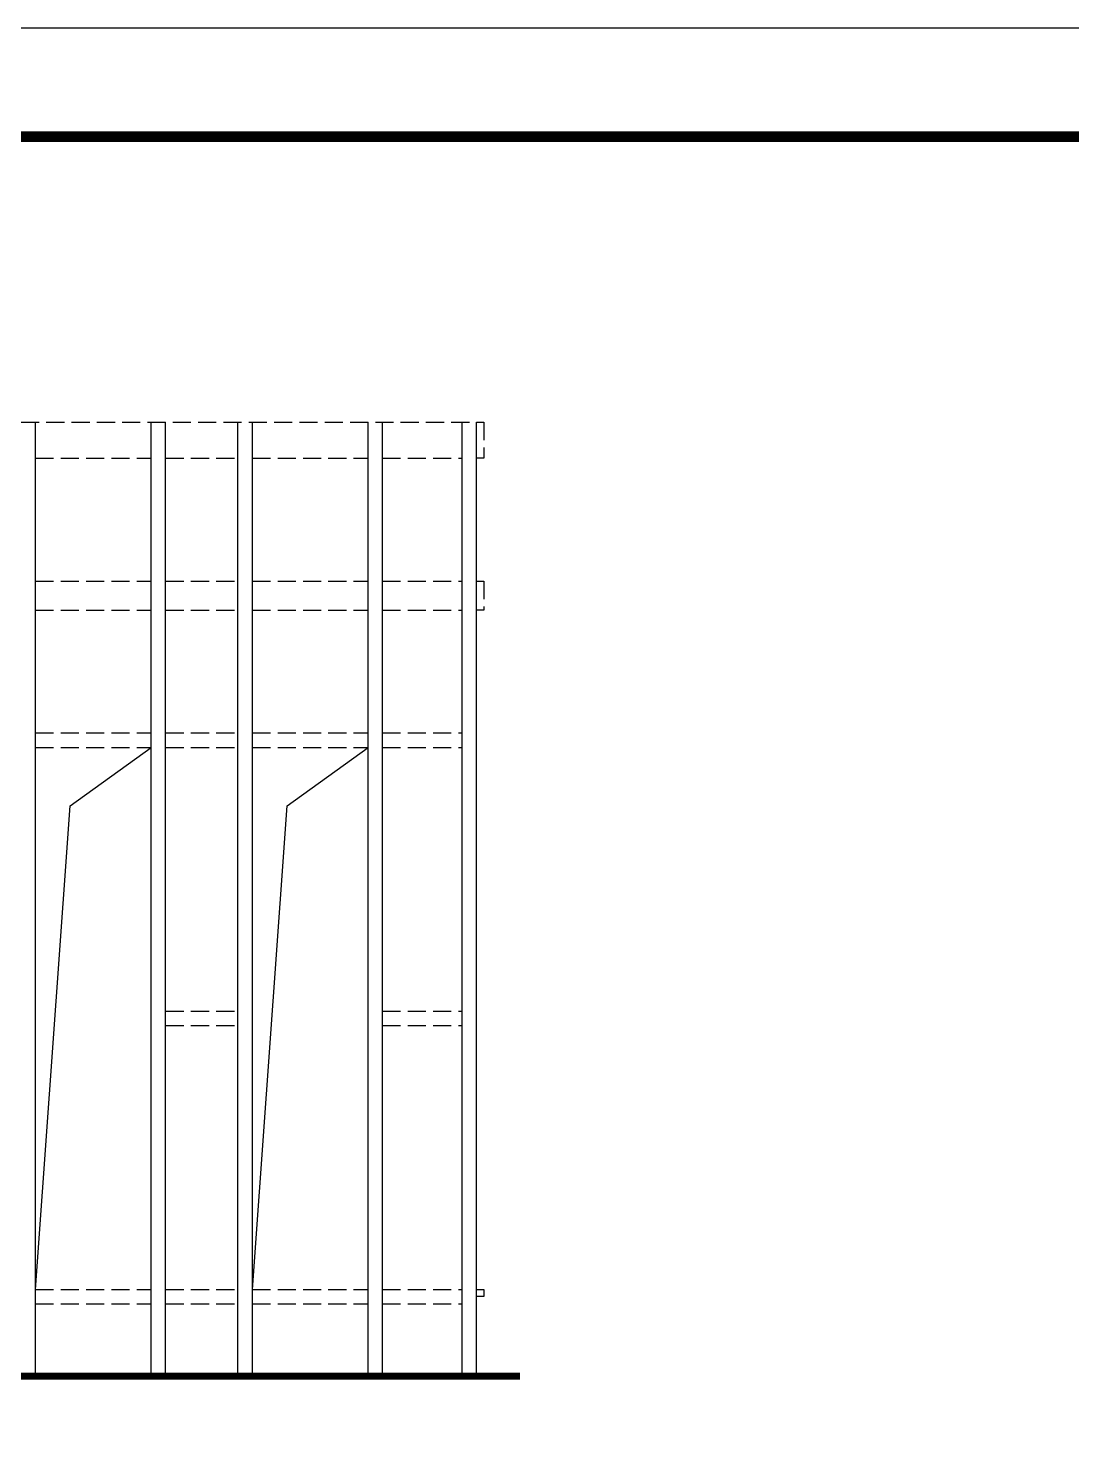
# Model space of a CAD drawing. Extents: x 32461 to 402082, y -617694 to 182569.
# Drawn here: x 201563 to 215993, y -318511 to -298980 of the extents above; entities that cross this region are included whole.
import ezdxf

# ---------------------------------------------------------------- set-up
doc = ezdxf.new("R2010")
doc.units = 0
doc.header["$LTSCALE"] = 1000
doc.header["$MEASUREMENT"] = 0
doc.linetypes.add('DASH', pattern=[0.35, 0.25, -0.1])
for name, color, linetype in [('3T_BAR', 7, 'CONTINUOUS'), ('PUB_HATCH', 8, 'CONTINUOUS'), ('PUB_TITLE', 4, 'CONTINUOUS'), ('QL', 4, 'CONTINUOUS')]:
    doc.layers.add(name, color=color, linetype=linetype)

msp = doc.modelspace()

# ---------------------------------------------------------------- linework, layer by layer
at = {"layer": '3T_BAR'}
for p, q in [((201663.3, -317630.8), (201663.3, -304430.8)), ((203263.3, -317630.8), (203263.3, -304430.8)), ((203463.3, -317630.8), (203463.3, -304430.8)), ((204462.9, -317630.8), (204462.9, -304430.8)), ((204662.9, -317630.8), (204662.9, -304430.8)), ((206262.9, -317630.8), (206262.9, -304430.8)), ((206462.9, -317630.8), (206462.9, -304430.8)), ((207563.1, -317630.8), (207563.1, -304430.8)), ((207763.1, -317630.8), (207763.1, -304430.8))]:
    msp.add_line(p, q, dxfattribs=at)
at = {"layer": '3T_BAR', "const_width": 100}
msp.add_lwpolyline([(163428.4, -317630.8), (208365, -317630.8)], dxfattribs=at)
at = {"layer": 'PUB_HATCH'}
for points in [[(201663.3, -316430.8), (202143.3, -309741.6), (203263.3, -308930.8)], [(204662.9, -316430.8), (205142.8, -309741.6), (206262.9, -308930.8)]]:
    msp.add_lwpolyline(points, dxfattribs=at)
at = {"layer": 'PUB_TITLE'}
msp.add_lwpolyline([(74273.1, -361979.9), (230423.1, -361979.9), (230423.1, -298979.9), (74273.1, -298979.9)], close=True, dxfattribs=at)
at = {"layer": 'PUB_TITLE', "const_width": 150}
msp.add_lwpolyline([(78023.1, -360479.9), (228923.1, -360479.9), (228923.1, -300479.9), (78023.1, -300479.9)], close=True, dxfattribs=at)
at = {"layer": 'QL', "linetype": 'DASH'}
for p, q in [((164363.1, -304430.8), (207763.1, -304430.8)), ((201663.3, -304930.8), (203263.3, -304930.8)), ((203463.3, -304930.8), (204462.9, -304930.8)), ((204662.9, -304930.8), (206262.9, -304930.8)), ((206462.9, -304930.8), (207563.1, -304930.8)), ((201663.3, -306630.8), (203263.3, -306630.8)), ((203463.3, -306630.8), (204462.9, -306630.8)), ((204662.9, -306630.8), (206262.9, -306630.8)), ((206462.9, -306630.8), (207563.1, -306630.8)), ((201663.3, -307030.8), (203263.3, -307030.8)), ((203463.3, -307030.8), (204462.9, -307030.8)), ((204662.9, -307030.8), (206262.9, -307030.8)), ((206462.9, -307030.8), (207563.1, -307030.8)), ((201663.3, -308730.8), (203263.3, -308730.8)), ((203463.3, -308730.8), (204462.9, -308730.8)), ((204662.9, -308730.8), (206262.9, -308730.8)), ((206462.9, -308730.8), (207563.1, -308730.8)), ((201663.3, -308930.8), (203263.3, -308930.8)), ((203463.3, -308930.8), (204462.9, -308930.8)), ((204662.9, -308930.8), (206262.9, -308930.8)), ((206462.9, -308930.8), (207563.1, -308930.8)), ((203463.3, -312580.8), (204462.9, -312580.8)), ((206462.9, -312580.8), (207563.1, -312580.8)), ((203463.3, -312780.8), (204462.9, -312780.8)), ((206462.9, -312780.8), (207563.1, -312780.8)), ((201663.3, -316430.8), (203263.3, -316430.8)), ((203463.3, -316430.8), (204462.9, -316430.8)), ((204662.9, -316430.8), (206262.9, -316430.8)), ((206462.9, -316430.8), (207563.1, -316430.8)), ((201663.3, -316630.8), (203263.3, -316630.8)), ((203463.3, -316630.8), (204462.9, -316630.8)), ((204662.9, -316630.8), (206262.9, -316630.8)), ((206462.9, -316630.8), (207563.1, -316630.8))]:
    msp.add_line(p, q, dxfattribs=at)
for points in [[(207763.1, -304430.8), (207863.1, -304430.8), (207863.1, -304930.8), (207763.1, -304930.8)], [(207763.1, -306630.8), (207863.1, -306630.8), (207863.1, -307030.8), (207763.1, -307030.8)], [(207763.1, -316430.8), (207863.1, -316430.8), (207863.1, -316530.8), (207763.1, -316530.8)]]:
    msp.add_lwpolyline(points, dxfattribs=at)

doc.saveas('drawing.dxf')
